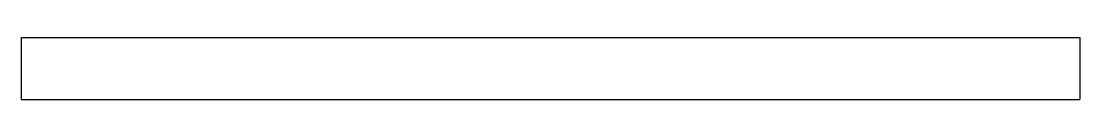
# Model space of a CAD drawing. Header units: millimetres. Extents: x 0 to 1700, y -50 to 50.
import ezdxf

# ---------------------------------------------------------------- set-up
doc = ezdxf.new("R2010")
doc.units = ezdxf.units.MM

# ---------------------------------------------------------------- blocks, each defined once
blk = doc.blocks.new('1800 Beam')
at = {"color": 1}
for p, q in [((0, 50), (0, -50)), ((0, 50), (1700, 50)), ((1700, 50), (1700, -50)), ((0, -50), (1700, -50))]:
    blk.add_line(p, q, dxfattribs=at)
at = {"color": 1, "flags": 3}
blk.add_attdef('CODE', (479.4, 20.6), '', height=20, dxfattribs=at)
blk = doc.blocks.new('P beam 1800')
blk.add_blockref('1800 Beam', (0, 0))
blk = doc.blocks.new('*U18')
blk.add_blockref('P beam 1800', (0, 0))

msp = doc.modelspace()

# ---------------------------------------------------------------- block references
msp.add_blockref('*U18', (0, 0))

doc.saveas('drawing.dxf')
